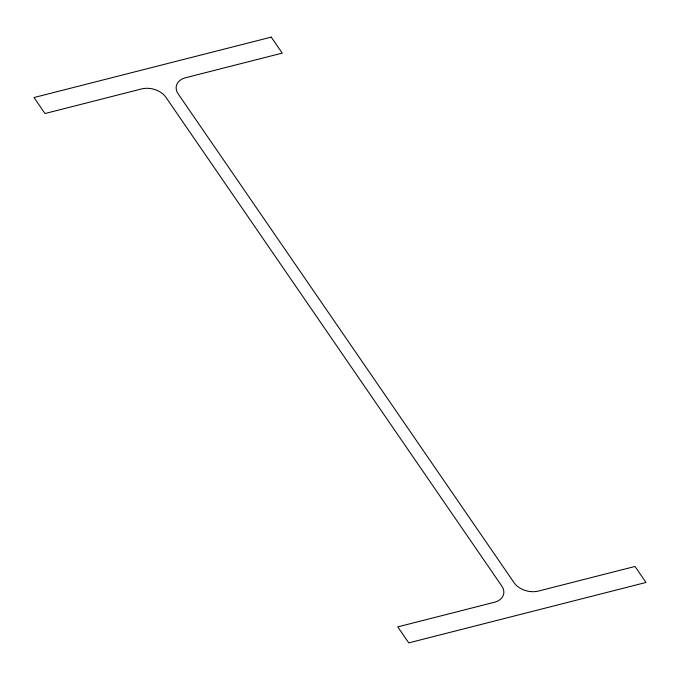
<?xml version="1.0" encoding="UTF-8"?>
<svg xmlns="http://www.w3.org/2000/svg" width="680" height="680" viewBox="0 0 680 680"><rect width="100%" height="100%" fill="white"/><g stroke="black" fill="none" stroke-linecap="round" stroke-linejoin="round"><path stroke-width="1.02" d="M271.252 37.12L34 97.537L44.99 113.534L141.55 88.944A18.207 12.529 13.3 0 1 165.827 97.155L501.755 586.007A18.207 12.529 13.3 0 1 494.309 602.293L397.757 626.884L408.748 642.88L646 582.462L635.01 566.465L538.45 591.056A18.207 12.529 13.3 0 1 514.173 582.845L178.245 93.993A18.207 12.529 13.3 0 1 185.691 77.707L282.243 53.117L271.252 37.12"/></g></svg>
